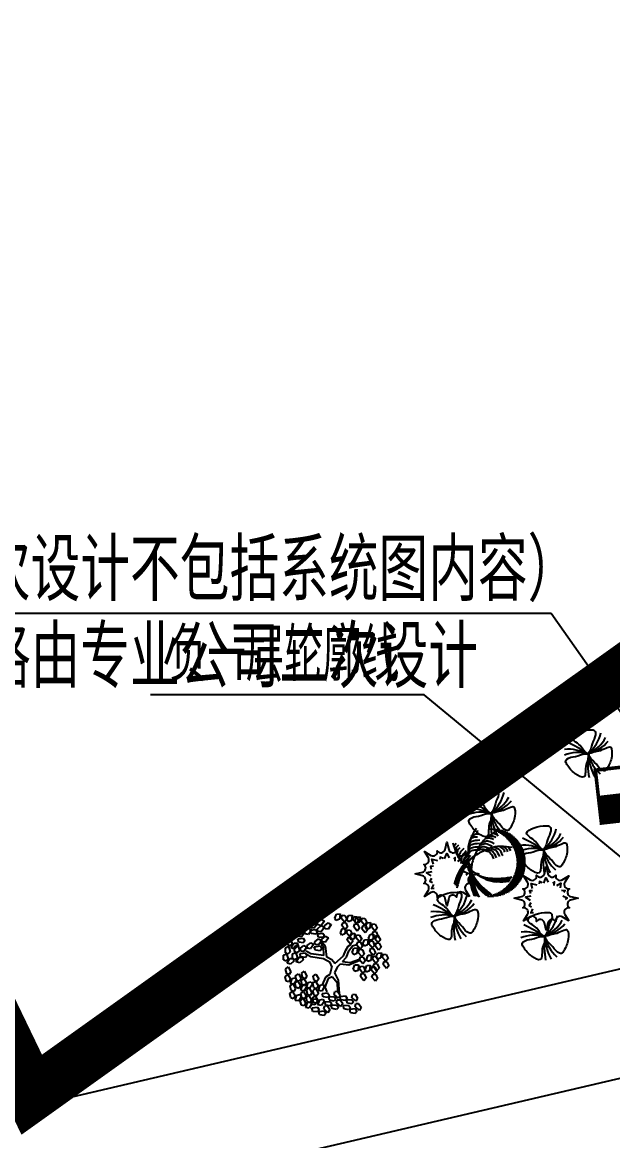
# Model space of a CAD drawing. Extents: x -809667 to 586099, y 3084146 to 3634412.
# Drawn here: x 381265.17 to 381281.8, y 3086108.01 to 3086139.51 of the extents above; entities that cross this region are included whole.
import ezdxf
from ezdxf.enums import TextEntityAlignment as Align

# ---------------------------------------------------------------- set-up
doc = ezdxf.new("R2010")
doc.units = 0
doc.header["$LTSCALE"] = 0.5
doc.header["$PDSIZE"] = 0.2
doc.layers.get('0').update_dxf_attribs({"linetype": 'CONTINUOUS'})
for name, color, linetype in [('DIM-箱柜', 3, 'CONTINUOUS'), ('EQUIP-箱柜', 3, 'CONTINUOUS'), ('乔木', 84, 'CONTINUOUS'), ('文字', 7, 'CONTINUOUS'), ('树木', 94, 'CONTINUOUS')]:
    doc.layers.add(name, color=color, linetype=linetype)
doc.styles.add('-宋体', font='', dxfattribs={"width": 0.6})
doc.styles.add('_TEL_DIM', font='SIMPLEX', dxfattribs={"width": 0.8, "height": 3.5, "bigfont": 'HZTXT'})
doc.styles.get('-宋体').set_extended_font_data('NSimSun')

# ---------------------------------------------------------------- blocks, each defined once
blk = doc.blocks.new('幌伞枫')
at = {"layer": '乔木', "color": 0}
for p, q in [((-677, 937), (-604, 995)), ((-604, 995), (-531, 966)), ((-531, 995), (-450, 1054)), ((-523, 937), (-531, 995)), ((-450, 1054), (-384, 1025)), ((-384, 1025), (-450, 929)), ((-9, 966), (27, 1054)), ((27, 1054), (101, 1061)), ((101, 1061), (86, 944)), ((123, 966), (145, 1032)), ((145, 1032), (203, 1025)), ((203, 1025), (247, 937)), ((247, 937), (284, 1025)), ((284, 1025), (365, 1032)), ((365, 1032), (350, 915)), ((380, 937), (409, 1003)), ((409, 1003), (468, 995)), ((424, 900), (460, 988)), ((460, 988), (534, 995)), ((468, 995), (504, 900)), ((534, 995), (519, 878)), ((-685, 826), (-567, 841)), ((-663, 753), (-685, 826)), ((-670, 878), (-677, 937)), ((-604, 870), (-670, 878)), ((-567, 738), (-663, 753)), ((-663, 687), (-582, 746)), ((-531, 966), (-604, 870)), ((-582, 746), (-516, 716)), ((-567, 841), (-531, 782)), ((-531, 782), (-567, 738)), ((-531, 819), (-457, 878)), ((-523, 760), (-531, 819)), ((-450, 929), (-523, 937)), ((-457, 746), (-523, 760)), ((-457, 878), (-391, 848)), ((-391, 848), (-457, 746)), ((-384, 870), (-303, 937)), ((-377, 819), (-384, 870)), ((-384, 738), (-310, 804)), ((-377, 680), (-384, 738)), ((-310, 804), (-377, 819)), ((-237, 900), (-310, 804)), ((-310, 804), (-237, 768)), ((-237, 768), (-310, 672)), ((-303, 937), (-237, 900)), ((-237, 797), (-156, 863)), ((-230, 738), (-237, 797)), ((-156, 731), (-230, 738)), ((-156, 863), (-90, 826)), ((-90, 826), (-156, 731)), ((20, 915), (-9, 966)), ((86, 944), (20, 915)), ((108, 650), (145, 738)), ((196, 878), (123, 966)), ((137, 804), (167, 870)), ((211, 716), (137, 804)), ((145, 738), (218, 746)), ((167, 870), (225, 863)), ((247, 937), (196, 878)), ((218, 746), (203, 628)), ((262, 775), (211, 716)), ((225, 863), (262, 775)), ((284, 885), (247, 937)), ((350, 915), (284, 885)), ((460, 848), (380, 937)), ((402, 775), (424, 841)), ((475, 687), (402, 775)), ((453, 848), (424, 900)), ((424, 841), (482, 834)), ((519, 878), (453, 848)), ((504, 900), (460, 848)), ((526, 746), (475, 687)), ((482, 834), (526, 746)), ((556, 900), (578, 966)), ((629, 812), (556, 900)), ((570, 738), (600, 804)), ((644, 650), (570, 738)), ((578, 966), (636, 959)), ((600, 804), (658, 797)), ((681, 870), (629, 812)), ((636, 959), (681, 870)), ((651, 775), (688, 863)), ((681, 724), (651, 775)), ((658, 797), (695, 709)), ((747, 753), (681, 724)), ((688, 863), (761, 870)), ((761, 870), (747, 753)), ((783, 775), (805, 841)), ((857, 687), (783, 775)), ((805, 841), (864, 834)), ((908, 746), (857, 687)), ((864, 834), (908, 746)), ((-1037, 489), (-971, 525)), ((-1037, 393), (-1037, 489)), ((-993, 643), (-927, 680)), ((-993, 548), (-993, 643)), ((-942, 518), (-993, 548)), ((-971, 525), (-934, 408)), ((-890, 570), (-942, 518)), ((-927, 680), (-890, 570)), ((-817, 518), (-699, 533)), ((-795, 445), (-817, 518)), ((-810, 628), (-736, 687)), ((-802, 570), (-810, 628)), ((-736, 562), (-802, 570)), ((-736, 687), (-663, 658)), ((-663, 658), (-736, 562)), ((-699, 533), (-663, 474)), ((-655, 628), (-663, 687)), ((-582, 614), (-655, 628)), ((-516, 716), (-582, 614)), ((-545, 709), (-428, 724)), ((-523, 636), (-545, 709)), ((-421, 621), (-523, 636)), ((-443, 452), (-369, 518)), ((-428, 724), (-384, 665)), ((-384, 665), (-421, 621)), ((-391, 628), (-274, 643)), ((-369, 555), (-391, 628)), ((-310, 672), (-377, 680)), ((-274, 548), (-369, 555)), ((-369, 518), (-296, 481)), ((-296, 511), (-215, 577)), ((-288, 452), (-296, 511)), ((-274, 643), (-237, 592)), ((-237, 592), (-274, 548)), ((-215, 577), (-149, 540)), ((-149, 540), (-215, 445)), ((137, 599), (108, 650)), ((203, 628), (137, 599)), ((240, 650), (262, 716)), ((313, 562), (240, 650)), ((255, 489), (284, 555)), ((328, 401), (255, 489)), ((262, 716), (321, 709)), ((284, 555), (336, 548)), ((306, 540), (350, 636)), ((343, 496), (306, 540)), ((365, 621), (313, 562)), ((321, 709), (365, 621)), ((336, 548), (380, 459)), ((409, 518), (343, 496)), ((350, 636), (424, 636)), ((424, 636), (409, 518)), ((446, 548), (468, 606)), ((519, 452), (446, 548)), ((468, 606), (526, 599)), ((570, 511), (519, 452)), ((526, 599), (570, 511)), ((592, 408), (629, 496)), ((629, 496), (710, 503)), ((695, 709), (644, 650)), ((710, 503), (695, 386)), ((717, 525), (754, 614)), ((747, 481), (717, 525)), ((813, 503), (747, 481)), ((754, 614), (827, 621)), ((798, 614), (827, 680)), ((871, 525), (798, 614)), ((827, 621), (813, 503)), ((827, 680), (886, 672)), ((849, 525), (871, 592)), ((923, 437), (849, 525)), ((871, 592), (930, 584)), ((923, 584), (871, 525)), ((886, 672), (923, 584)), ((974, 496), (923, 437)), ((930, 584), (974, 496)), ((-1081, 320), (-1015, 357)), ((-1081, 217), (-1081, 320)), ((-986, 364), (-1037, 393)), ((-1015, 357), (-978, 239)), ((-934, 408), (-986, 364)), ((-956, 320), (-898, 423)), ((-883, 291), (-956, 320)), ((-898, 423), (-824, 423)), ((-883, 349), (-817, 386)), ((-810, 364), (-883, 291)), ((-883, 247), (-883, 349)), ((-832, 217), (-883, 247)), ((-780, 269), (-832, 217)), ((-824, 423), (-810, 364)), ((-817, 386), (-780, 269)), ((-699, 430), (-795, 445)), ((-758, 313), (-685, 371)), ((-751, 254), (-758, 313)), ((-685, 247), (-751, 254)), ((-663, 474), (-699, 430)), ((-685, 371), (-619, 342)), ((-619, 342), (-685, 247)), ((-531, 195), (-633, 254)), ((-611, 371), (-531, 430)), ((-604, 313), (-611, 371)), ((-538, 305), (-604, 313)), ((-465, 401), (-538, 305)), ((-531, 430), (-465, 401)), ((-457, 342), (-332, 364)), ((-428, 276), (-457, 342)), ((-435, 393), (-443, 452)), ((-369, 386), (-435, 393)), ((-332, 261), (-428, 276)), ((-296, 481), (-369, 386)), ((-332, 364), (-296, 305)), ((-296, 305), (-332, 261)), ((-257, 346), (-327, 441)), ((-222, 377), (-311, 462)), ((-215, 445), (-288, 452)), ((-252, 158), (-257, 346)), ((-206, 307), (-222, 377)), ((-188, 124), (-206, 307)), ((174, 151), (225, 276)), ((225, 276), (277, 357)), ((240, 122), (291, 261)), ((277, 357), (336, 393)), ((291, 261), (372, 364)), ((380, 459), (328, 401)), ((336, 393), (344, 419)), ((365, 225), (402, 313)), ((372, 364), (468, 393)), ((402, 313), (482, 320)), ((460, 386), (490, 452)), ((534, 291), (460, 386)), ((482, 320), (468, 203)), ((490, 452), (541, 445)), ((497, 225), (526, 291)), ((526, 291), (585, 283)), ((585, 349), (534, 291)), ((541, 445), (585, 349)), ((585, 283), (622, 188)), ((629, 357), (592, 408)), ((695, 386), (629, 357)), ((725, 408), (754, 474)), ((798, 320), (725, 408)), ((747, 247), (769, 313)), ((820, 158), (747, 247)), ((754, 474), (813, 467)), ((769, 313), (827, 305)), ((849, 371), (798, 320)), ((813, 467), (849, 371)), ((827, 305), (871, 217)), ((864, 364), (893, 430)), ((937, 276), (864, 364)), ((893, 430), (952, 423)), ((989, 335), (937, 276)), ((952, 423), (989, 335)), ((-1125, 166), (-1059, 195)), ((-1125, 63), (-1125, 166)), ((-1074, 34), (-1125, 63)), ((-1030, 188), (-1081, 217)), ((-1022, 85), (-1074, 34)), ((-1059, 195), (-1022, 85)), ((-1044, -10), (-986, 92)), ((-978, 239), (-1030, 188)), ((-986, 92), (-912, 92)), ((-898, 34), (-971, -32)), ((-927, 195), (-861, 225)), ((-927, 92), (-927, 195)), ((-876, 63), (-927, 92)), ((-912, 92), (-898, 34)), ((-824, 114), (-876, 63)), ((-861, 225), (-824, 114)), ((-846, 19), (-788, 122)), ((-773, -3), (-846, 19)), ((-788, 122), (-714, 122)), ((-773, 203), (-655, 217)), ((-751, 129), (-773, 203)), ((-699, 63), (-773, -3)), ((-648, 114), (-751, 129)), ((-714, 122), (-699, 63)), ((-655, 217), (-611, 158)), ((-611, 158), (-648, 114)), ((-531, 129), (-641, 203)), ((-252, 158), (-531, 195)), ((-259, 85), (-531, 129)), ((-112, 4), (-259, 85)), ((-76, 63), (-188, 124)), ((-76, -84), (-112, 4)), ((-9, -18), (-76, 63)), ((-9, -18), (174, 151)), ((152, 26), (240, 122)), ((152, 26), (318, 4)), ((295, -42), (527, 53)), ((318, 4), (524, 78)), ((402, 173), (365, 225)), ((468, 203), (402, 173)), ((570, 136), (497, 225)), ((519, 63), (541, 129)), ((592, -25), (519, 63)), ((541, 129), (600, 122)), ((622, 188), (570, 136)), ((644, 34), (592, -25)), ((600, 122), (644, 34)), ((673, 70), (710, 166)), ((703, 26), (673, 70)), ((769, 48), (703, 26)), ((710, 166), (783, 166)), ((783, 166), (769, 48)), ((805, 78), (827, 144)), ((879, -18), (805, 78)), ((871, 217), (820, 158)), ((827, 144), (886, 136)), ((879, 122), (923, 210)), ((915, 78), (879, 122)), ((930, 41), (879, -18)), ((886, 136), (930, 41)), ((981, 100), (915, 78)), ((923, 210), (996, 217)), ((996, 217), (981, 100)), ((1011, 122), (1040, 188)), ((1092, 34), (1011, 122)), ((1033, -40), (1055, 26)), ((1040, 188), (1099, 180)), ((1055, 26), (1114, 19)), ((1143, 92), (1092, 34)), ((1099, 180), (1143, 92)), ((1114, 19), (1158, -69)), ((-1081, -142), (-1022, -91)), ((-1052, -238), (-1081, -142)), ((-1000, -253), (-1052, -238)), ((-971, -32), (-1044, -10)), ((-1022, -91), (-964, -194)), ((-964, -194), (-1000, -253)), ((-861, -282), (-802, -238)), ((-802, -238), (-744, -341)), ((-736, -231), (-677, -179)), ((-707, -326), (-736, -231)), ((-677, -179), (-619, -289)), ((-76, -84), (-120, -253)), ((42, -98), (-20, -221)), ((-20, -221), (62, -380)), ((-9, -18), (-9, -18)), ((-9, -18), (-9, -18)), ((-9, -18), (-9, -18)), ((-9, -18), (-9, -18)), ((-9, -18), (-9, -18)), ((-9, -18), (-9, -18)), ((-9, -18), (-9, -18)), ((-9, -18), (-9, -18)), ((-9, -18), (-9, -18)), ((-9, -18), (-9, -18)), ((-9, -18), (-9, -18)), ((-9, -18), (-9, -18)), ((-9, -18), (-9, -18)), ((-9, -18), (-9, -18)), ((-9, -18), (-9, -18)), ((-9, -18), (-9, -18)), ((-9, -18), (-9, -18)), ((-9, -18), (-9, -18)), ((-9, -18), (-9, -18)), ((-9, -18), (-9, -18)), ((-9, -18), (-9, -18)), ((-9, -18), (-9, -18)), ((-9, -18), (-9, -18)), ((-9, -18), (-9, -18)), ((-9, -18), (-9, -18)), ((-9, -18), (-9, -18)), ((-9, -18), (-9, -18)), ((-9, -18), (-9, -18)), ((-9, -18), (-9, -18)), ((-9, -18), (-9, -18)), ((-9, -18), (-9, -18)), ((-9, -18), (-9, -18)), ((-9, -18), (-9, -18)), ((-9, -18), (-9, -18)), ((-9, -18), (-9, -18)), ((-9, -18), (-9, -18)), ((-9, -18), (-9, -18)), ((-9, -18), (-9, -18)), ((-9, -18), (-9, -18)), ((-9, -18), (-9, -18)), ((42, -98), (109, -22)), ((109, -22), (295, -42)), ((387, -142), (424, -47)), ((424, -187), (387, -142)), ((424, -47), (504, -47)), ((490, -165), (424, -187)), ((504, -47), (490, -165)), ((519, -135), (548, -76)), ((592, -231), (519, -135)), ((541, -297), (563, -231)), ((548, -76), (607, -84)), ((563, -231), (622, -238)), ((644, -172), (592, -231)), ((607, -84), (644, -172)), ((622, -238), (666, -333)), ((644, -150), (681, -62)), ((673, -201), (644, -150)), ((739, -172), (673, -201)), ((681, -62), (754, -54)), ((754, -54), (739, -172)), ((776, -150), (805, -84)), ((849, -238), (776, -150)), ((805, -84), (857, -91)), ((820, -84), (849, -18)), ((893, -172), (820, -84)), ((849, -18), (908, -25)), ((901, -187), (849, -238)), ((857, -91), (901, -187)), ((945, -120), (893, -172)), ((908, -25), (945, -120)), ((1106, -128), (1033, -40)), ((1158, -69), (1106, -128)), ((-1089, -304), (-1030, -253)), ((-1067, -399), (-1089, -304)), ((-1008, -414), (-1067, -399)), ((-1030, -253), (-971, -355)), ((-971, -355), (-1008, -414)), ((-978, -502), (-920, -458)), ((-971, -451), (-934, -341)), ((-898, -465), (-971, -451)), ((-934, -341), (-868, -326)), ((-920, -458), (-861, -561)), ((-839, -377), (-898, -465)), ((-876, -443), (-817, -399)), ((-846, -539), (-876, -443)), ((-868, -326), (-839, -377)), ((-839, -385), (-861, -282)), ((-780, -399), (-839, -385)), ((-817, -399), (-758, -502)), ((-744, -341), (-780, -399)), ((-751, -598), (-714, -480)), ((-744, -392), (-685, -341)), ((-722, -487), (-744, -392)), ((-714, -480), (-648, -465)), ((-655, -348), (-707, -326)), ((-685, -341), (-626, -443)), ((-626, -443), (-663, -502)), ((-619, -289), (-655, -348)), ((-648, -465), (-626, -524)), ((-626, -539), (-589, -429)), ((-589, -429), (-523, -414)), ((-494, -465), (-553, -554)), ((-523, -414), (-494, -465)), ((-487, -451), (-428, -399)), ((-465, -546), (-487, -451)), ((-479, -289), (-421, -245)), ((-457, -385), (-479, -289)), ((-399, -407), (-457, -385)), ((-428, -399), (-369, -510)), ((-421, -245), (-362, -348)), ((-362, -348), (-399, -407)), ((-332, -487), (-266, -473)), ((-215, -311), (-285, -477)), ((-266, -473), (-244, -524)), ((-156, -341), (-230, -532)), ((-120, -253), (-215, -311)), ((-61, -304), (-156, -341)), ((-61, -304), (38, -431)), ((38, -431), (49, -612)), ((62, -380), (79, -664)), ((614, -392), (541, -297)), ((666, -333), (614, -392)), ((791, -311), (820, -245)), ((871, -399), (791, -311)), ((820, -245), (879, -253)), ((915, -341), (871, -399)), ((879, -253), (915, -341)), ((-986, -664), (-927, -620)), ((-964, -759), (-986, -664)), ((-956, -598), (-978, -502)), ((-898, -620), (-956, -598)), ((-927, -620), (-868, -722)), ((-868, -722), (-912, -781)), ((-861, -561), (-898, -620)), ((-868, -818), (-832, -700)), ((-795, -561), (-846, -539)), ((-832, -700), (-766, -686)), ((-758, -502), (-795, -561)), ((-766, -686), (-744, -744)), ((-677, -605), (-751, -598)), ((-751, -664), (-692, -620)), ((-729, -759), (-751, -664)), ((-663, -502), (-722, -487)), ((-692, -620), (-633, -722)), ((-626, -524), (-677, -605)), ((-633, -722), (-670, -781)), ((-633, -752), (-575, -708)), ((-553, -554), (-626, -539)), ((-626, -590), (-567, -546)), ((-597, -693), (-626, -590)), ((-545, -708), (-597, -693)), ((-575, -708), (-516, -810)), ((-567, -546), (-509, -649)), ((-509, -649), (-545, -708)), ((-494, -766), (-435, -715)), ((-487, -605), (-428, -554)), ((-457, -700), (-487, -605)), ((-413, -568), (-465, -546)), ((-406, -722), (-457, -700)), ((-435, -715), (-377, -818)), ((-428, -554), (-369, -664)), ((-369, -510), (-413, -568)), ((-369, -664), (-406, -722)), ((-369, -598), (-332, -487)), ((-296, -612), (-369, -598)), ((-244, -524), (-296, -612)), ((-288, -664), (-171, -649)), ((-266, -737), (-288, -664)), ((-230, -532), (-186, -627)), ((-171, -649), (-127, -708)), ((-127, -708), (-171, -752)), ((-24, -686), (-9, -620)), ((64, -766), (-24, -686)), ((-9, -620), (49, -612)), ((49, -612), (101, -700)), ((101, -700), (64, -766)), ((93, -730), (218, -715)), ((218, -715), (255, -774)), ((358, -752), (372, -686)), ((372, -686), (431, -678)), ((431, -678), (482, -766)), ((-912, -781), (-964, -759)), ((-795, -825), (-868, -818)), ((-744, -744), (-795, -825)), ((-766, -825), (-699, -774)), ((-736, -921), (-766, -825)), ((-685, -935), (-736, -921)), ((-670, -781), (-729, -759)), ((-699, -774), (-641, -884)), ((-641, -884), (-685, -935)), ((-641, -972), (-604, -862)), ((-611, -847), (-633, -752)), ((-553, -869), (-611, -847)), ((-604, -862), (-538, -847)), ((-516, -899), (-567, -987)), ((-516, -810), (-553, -869)), ((-538, -847), (-516, -899)), ((-516, -906), (-479, -788)), ((-443, -913), (-516, -906)), ((-509, -979), (-391, -965)), ((-472, -862), (-494, -766)), ((-479, -788), (-413, -781)), ((-413, -877), (-472, -862)), ((-384, -832), (-443, -913)), ((-413, -781), (-384, -832)), ((-377, -818), (-413, -877)), ((-391, -965), (-354, -1023)), ((-377, -913), (-340, -803)), ((-303, -928), (-377, -913)), ((-340, -803), (-274, -788)), ((-244, -840), (-303, -928)), ((-274, -788), (-244, -840)), ((-171, -752), (-266, -737)), ((-252, -1001), (-230, -935)), ((-230, -847), (-112, -840)), ((-208, -921), (-230, -847)), ((-230, -935), (-178, -928)), ((-112, -935), (-208, -921)), ((-178, -928), (-120, -1016)), ((-142, -737), (-24, -730)), ((-127, -810), (-142, -737)), ((-24, -832), (-127, -810)), ((-112, -840), (-76, -891)), ((-76, -891), (-112, -935)), ((-90, -921), (27, -913)), ((-68, -994), (-90, -921)), ((-24, -730), (13, -788)), ((13, -788), (-24, -832)), ((27, -869), (42, -803)), ((115, -950), (27, -869)), ((27, -913), (71, -972)), ((42, -803), (101, -803)), ((115, -803), (93, -730)), ((101, -803), (159, -884)), ((218, -818), (115, -803)), ((159, -884), (115, -950)), ((167, -928), (284, -921)), ((189, -1001), (167, -928)), ((255, -774), (218, -818)), ((240, -803), (358, -796)), ((262, -877), (240, -803)), ((358, -891), (262, -877)), ((284, -921), (328, -979)), ((446, -832), (358, -752)), ((358, -796), (394, -847)), ((394, -847), (358, -891)), ((431, -950), (446, -884)), ((519, -1031), (431, -950)), ((482, -766), (446, -832)), ((446, -884), (504, -884)), ((504, -884), (556, -965)), ((556, -965), (519, -1031)), ((-567, -987), (-641, -972)), ((-487, -1053), (-509, -979)), ((-391, -1067), (-487, -1053)), ((-354, -1023), (-391, -1067)), ((-362, -1053), (-244, -1045)), ((-347, -1126), (-362, -1053)), ((-244, -1141), (-347, -1126)), ((-164, -1082), (-252, -1001)), ((-244, -1045), (-208, -1097)), ((-208, -1097), (-244, -1141)), ((-120, -1016), (-164, -1082)), ((27, -1016), (-68, -994)), ((71, -972), (27, -1016)), ((284, -1023), (189, -1001)), ((328, -979), (284, -1023)), ((313, -1009), (431, -994)), ((328, -1082), (313, -1009)), ((431, -1097), (328, -1082)), ((431, -994), (468, -1053)), ((468, -1053), (431, -1097))]:
    blk.add_line(p, q, dxfattribs=at)
blk = doc.blocks.new('白玉兰')
at = {"color": 0}
for centre, radius, start, end in [((-4729, -6984), 8429, 56.1879, 65.279), ((-713, 1844), 1941, 291.82137, 332.63459), ((-478, 2077), 2115, 283.29933, 320.85284), ((-1261, 1665), 2054, 309.39345, 347.16547), ((-559, -2135), 2214, 76.70325, 111.40179), ((-1148, -2037), 2310, 61.625, 95.14911), ((4371, -556), 4392, 172.1708, 190.66767), ((2827, 107), 2821, 182.25436, 209.88683), ((2146, 475), 2185, 193.30629, 228.41072)]:
    blk.add_arc(centre, radius, start, end, dxfattribs=at)
for points in [[(-33, 16), (-233, 73), (-342, 562), (-1254, 922), (-425, 1375), (-33, 1392), (376, 1386), (477, 1091), (236, 716), (185, 277), (29, 67), (-7, 18)], [(36, -22), (99, -220), (-250, -580), (-51, -1540), (-885, -1095), (-1114, -777), (-1334, -432), (-1142, -186), (-697, -181), (-301, 17), (-41, 2), (21, -1)], [(8, 31), (155, 177), (635, 34), (1395, 653), (1385, -291), (1209, -641), (1004, -995), (697, -939), (487, -546), (129, -287), (22, -49), (-3, 7)]]:
    blk.add_open_spline(points, degree=3, knots=[0, 0, 0, 0, 621.989778, 1340.944545, 1869.007736, 2592.427455, 2798.699245, 2915.827596, 3435.261502, 4029.77129, 4212.300518, 4212.300518, 4212.300518, 4212.300518], dxfattribs=at)
blk = doc.blocks.new('红枫')
at = {"color": 0}
blk.add_lwpolyline([(1297, -1371), (924, -1143, 0.665495), (552, -1412, 0.665495), (98, -1485), (-4, -1910), (-107, -1485, 0.665495), (-561, -1412, 0.665495), (-933, -1143), (-1306, -1371), (-1078, -998, 0.665495), (-1348, -625, 0.665495), (-1420, -172), (-1845, -69), (-1420, 34, 0.665495), (-1348, 487, 0.665495), (-1078, 859), (-1306, 1233), (-933, 1005, 0.665495), (-561, 1274, 0.665495), (-107, 1347), (-4, 1772), (98, 1347, 0.665495), (552, 1274, 0.665495), (924, 1005), (1297, 1233), (1069, 859, 0.665495), (1339, 487, 0.665495), (1411, 34), (1836, -69), (1411, -172, 0.665495), (1339, -625, 0.665495), (1069, -998)], format="xyb", close=True, dxfattribs=at)
blk.add_lwpolyline([(1297, -1371), (924, -1143, 0.665495), (552, -1412, 0.665495), (98, -1485), (-4, -1910), (-107, -1485, 0.665495), (-561, -1412, 0.665495), (-933, -1143), (-1306, -1371), (-1078, -998, 0.665495), (-1348, -625, 0.665495), (-1420, -172), (-1845, -69), (-1420, 34, 0.665495), (-1348, 487, 0.665495), (-1078, 859), (-1306, 1233), (-933, 1005, 0.665495), (-561, 1274, 0.665495), (-107, 1347), (-4, 1772), (98, 1347, 0.665495), (552, 1274, 0.665495), (924, 1005), (1297, 1233), (1069, 859, 0.665495), (1339, 487, 0.665495), (1411, 34), (1836, -69), (1411, -172, 0.665495), (1339, -625, 0.665495), (1069, -998)], format="xyb", close=True, dxfattribs=at)
for points in [[(-783, 497), (-869, 784), (-550, 714)], [(-231, 823), (-394, 901), (-417, 777)], [(-137, 808), (-20, 1111), (120, 855)], [(462, 676), (478, 886), (369, 808)], [(618, 676), (836, 808), (797, 528)], [(-885, 61), (-1188, -9), (-931, -172)], [(-783, 372), (-962, 364), (-908, 217)], [(891, 411), (1085, 388), (1023, 271)], [(968, 69), (1218, -32), (1085, -141)], [(-892, -336), (-994, -484), (-846, -561)], [(-783, -678), (-892, -911), (-737, -896)]]:
    blk.add_lwpolyline(points, dxfattribs=at)
blk = doc.blocks.new('03')
at = {"layer": '树木', "color": 0}
for p, q in [((-0.728, 1.204), (-0.881, 0.896)), ((-0.67, 1.254), (-0.82, 0.951)), ((-0.616, 1.295), (-0.765, 0.994)), ((-0.566, 1.329), (-0.714, 1.031)), ((-0.518, 1.358), (-0.665, 1.062)), ((-0.472, 1.383), (-0.618, 1.088)), ((-0.428, 1.405), (-0.573, 1.111)), ((-0.385, 1.424), (-0.53, 1.131)), ((-0.343, 1.441), (-0.488, 1.149)), ((-0.303, 1.456), (-0.447, 1.164)), ((-0.263, 1.468), (-0.407, 1.178)), ((-0.224, 1.479), (-0.367, 1.189)), ((-0.186, 1.489), (-0.329, 1.199)), ((-0.148, 1.496), (-0.291, 1.208)), ((-0.112, 1.503), (-0.254, 1.215)), ((-0.076, 1.508), (-0.218, 1.221)), ((-0.04, 1.512), (-0.182, 1.225)), ((-0.005, 1.516), (-0.147, 1.229)), ((0.029, 1.518), (-0.112, 1.231)), ((0.063, 1.519), (-0.078, 1.232)), ((0.097, 1.519), (-0.045, 1.233)), ((0.13, 1.518), (-0.011, 1.232)), ((0.163, 1.516), (0.021, 1.231)), ((0.195, 1.513), (0.054, 1.229)), ((0.227, 1.51), (0.086, 1.225)), ((0.258, 1.506), (0.117, 1.221)), ((0.289, 1.501), (0.148, 1.217)), ((0.32, 1.495), (0.179, 1.211)), ((0.35, 1.488), (0.209, 1.205)), ((0.38, 1.481), (0.239, 1.198)), ((0.409, 1.473), (0.269, 1.19)), ((0.438, 1.464), (0.298, 1.182)), ((0.467, 1.455), (0.327, 1.173)), ((0.496, 1.445), (0.356, 1.163)), ((0.524, 1.434), (0.384, 1.152)), ((0.552, 1.423), (0.412, 1.141)), ((0.579, 1.411), (0.44, 1.129)), ((0.606, 1.398), (0.467, 1.117)), ((0.633, 1.384), (0.494, 1.104)), ((0.66, 1.37), (0.521, 1.09)), ((0.686, 1.355), (0.547, 1.075)), ((0.712, 1.34), (0.573, 1.06)), ((0.737, 1.324), (0.598, 1.044)), ((0.762, 1.307), (0.624, 1.028)), ((0.787, 1.289), (0.649, 1.01)), ((0.811, 1.271), (0.673, 0.992)), ((0.835, 1.252), (0.697, 0.974)), ((0.859, 1.233), (0.721, 0.954)), ((0.883, 1.212), (0.745, 0.934)), ((0.906, 1.191), (0.768, 0.913)), ((-0.875, 1.043), (-1.045, 0.699)), ((-0.794, 1.14), (-0.951, 0.823)), ((-0.86, 0.779), (-0.766, 0.877)), ((-0.713, 0.779), (-0.683, 0.8)), ((-0.337, 0.801), (-0.289, 0.833)), ((-0.302, 0.9), (-0.254, 0.932)), ((-0.289, 0.833), (-0.251, 0.857)), ((-0.254, 0.932), (-0.216, 0.957)), ((-0.251, 0.857), (-0.221, 0.874)), ((-0.221, 0.874), (-0.196, 0.885)), ((-0.216, 0.957), (-0.187, 0.974)), ((-0.197, 1.084), (-0.062, 1.101)), ((-0.196, 0.885), (-0.172, 0.891)), ((-0.187, 0.974), (-0.161, 0.985)), ((-0.172, 0.891), (-0.147, 0.893)), ((-0.161, 0.985), (-0.138, 0.991)), ((-0.147, 0.893), (-0.118, 0.892)), ((-0.138, 0.991), (-0.113, 0.992)), ((-0.118, 0.892), (-0.081, 0.889)), ((-0.113, 0.992), (-0.083, 0.991)), ((-0.083, 0.991), (-0.047, 0.988)), ((0.928, 1.169), (0.791, 0.892)), ((0.95, 1.146), (0.813, 0.869)), ((0.972, 1.123), (0.835, 0.846)), ((0.994, 1.098), (0.857, 0.822)), ((1.015, 1.073), (0.878, 0.797)), ((1.035, 1.047), (0.899, 0.771)), ((1.055, 1.02), (0.919, 0.744)), ((1.075, 0.992), (0.939, 0.717)), ((1.094, 0.963), (0.958, 0.688)), ((1.112, 0.933), (0.977, 0.658)), ((1.13, 0.902), (0.995, 0.628)), ((1.148, 0.869), (1.012, 0.596)), ((1.165, 0.835), (1.029, 0.562)), ((1.181, 0.8), (1.046, 0.528)), ((-0.825, 0.57), (-0.808, 0.625)), ((-0.808, 0.625), (-0.795, 0.668)), ((-0.795, 0.668), (-0.782, 0.7)), ((-0.789, 0.471), (-0.772, 0.526)), ((-0.782, 0.7), (-0.769, 0.724)), ((-0.772, 0.526), (-0.759, 0.569)), ((-0.769, 0.724), (-0.755, 0.744)), ((-0.759, 0.569), (-0.746, 0.601)), ((-0.755, 0.744), (-0.737, 0.761)), ((-0.746, 0.601), (-0.733, 0.625)), ((-0.737, 0.761), (-0.713, 0.779)), ((-0.733, 0.625), (-0.719, 0.645)), ((-0.719, 0.645), (-0.701, 0.662)), ((-0.708, 0.371), (-0.704, 0.42)), ((-0.704, 0.42), (-0.696, 0.46)), ((-0.701, 0.662), (-0.677, 0.68)), ((-0.696, 0.46), (-0.681, 0.495)), ((-0.681, 0.495), (-0.658, 0.529)), ((-0.677, 0.68), (-0.647, 0.701)), ((-0.658, 0.529), (-0.623, 0.567)), ((-0.629, 0.362), (-0.615, 0.396)), ((-0.623, 0.567), (-0.576, 0.612)), ((-0.615, 0.396), (-0.591, 0.43)), ((-0.591, 0.43), (-0.557, 0.468)), ((-0.576, 0.612), (-0.512, 0.669)), ((-0.557, 0.468), (-0.509, 0.513)), ((-0.509, 0.513), (-0.445, 0.57)), ((-0.49, 0.369), (-0.442, 0.414)), ((-0.442, 0.414), (-0.379, 0.471)), ((-0.399, 0.387), (-0.358, 0.435)), ((-0.388, 0.506), (-0.347, 0.553)), ((-0.378, 0.625), (-0.337, 0.672)), ((-0.358, 0.435), (-0.323, 0.47)), ((-0.347, 0.553), (-0.313, 0.589)), ((-0.337, 0.672), (-0.302, 0.707)), ((-0.323, 0.47), (-0.292, 0.496)), ((-0.313, 0.589), (-0.281, 0.615)), ((-0.302, 0.707), (-0.271, 0.733)), ((-0.292, 0.496), (-0.259, 0.514)), ((-0.292, 0.394), (-0.259, 0.411)), ((-0.281, 0.615), (-0.248, 0.632)), ((-0.271, 0.733), (-0.237, 0.751)), ((-0.259, 0.514), (-0.219, 0.525)), ((-0.259, 0.411), (-0.219, 0.423)), ((-0.248, 0.632), (-0.208, 0.644)), ((-0.237, 0.751), (-0.198, 0.763)), ((-0.219, 0.525), (-0.169, 0.533)), ((-0.219, 0.423), (-0.169, 0.43)), ((-0.208, 0.644), (-0.158, 0.651)), ((-0.198, 0.763), (-0.148, 0.77)), ((-0.169, 0.533), (-0.103, 0.538)), ((-0.169, 0.43), (-0.104, 0.435)), ((-0.158, 0.651), (-0.092, 0.656)), ((-0.148, 0.77), (-0.082, 0.775)), ((-0.104, 0.435), (-0.018, 0.439)), ((-0.103, 0.538), (-0.018, 0.542)), ((-0.092, 0.656), (-0.007, 0.66)), ((-0.082, 0.775), (0.003, 0.779)), ((1.196, 0.764), (1.061, 0.492)), ((1.211, 0.725), (1.076, 0.454)), ((1.224, 0.685), (1.09, 0.415)), ((1.237, 0.643), (1.103, 0.373)), ((1.248, 0.599), (1.115, 0.33)), ((1.259, 0.552), (1.126, 0.284)), ((1.267, 0.502), (1.135, 0.235)), ((1.274, 0.449), (1.143, 0.183)), ((-1.175, 0.191), (-1.137, 0.321)), ((-1.07, 0.184), (-1.066, 0.208)), ((-1.07, 0.157), (-1.07, 0.184)), ((-1.066, 0.123), (-1.07, 0.157)), ((-1.066, 0.208), (-1.058, 0.232)), ((-1.059, 0.078), (-1.066, 0.123)), ((-1.048, 0.021), (-1.059, 0.078)), ((-1.058, 0.232), (-1.045, 0.259)), ((-1.045, 0.259), (-1.028, 0.291)), ((-0.992, 0.113), (-0.988, 0.137)), ((-0.992, 0.086), (-0.992, 0.113)), ((-0.988, 0.052), (-0.992, 0.086)), ((-0.988, 0.137), (-0.98, 0.161)), ((-0.981, 0.007), (-0.988, 0.052)), ((-0.97, -0.05), (-0.981, 0.007)), ((-0.98, 0.161), (-0.967, 0.188)), ((-0.967, 0.188), (-0.95, 0.22)), ((-0.886, 0.022), (-0.881, 0.063)), ((-0.882, -0.016), (-0.886, 0.022)), ((-0.881, 0.063), (-0.867, 0.112)), ((-0.867, 0.112), (-0.846, 0.174)), ((-0.846, 0.174), (-0.816, 0.254)), ((-0.781, -0.035), (-0.776, 0.006)), ((-0.776, 0.006), (-0.763, 0.055)), ((-0.763, 0.055), (-0.741, 0.118)), ((-0.741, 0.118), (-0.711, 0.197)), ((-0.711, 0.308), (-0.708, 0.371)), ((-0.658, -0.001), (-0.636, 0.061)), ((-0.644, 0.21), (-0.642, 0.272)), ((-0.642, 0.272), (-0.637, 0.322)), ((-0.637, 0.322), (-0.629, 0.362)), ((-0.636, 0.061), (-0.606, 0.141)), ((-0.577, 0.111), (-0.575, 0.174)), ((-0.575, 0.174), (-0.571, 0.223)), ((-0.571, 0.223), (-0.563, 0.263)), ((-0.564, -0.042), (-0.542, 0.02)), ((-0.563, 0.263), (-0.548, 0.298)), ((-0.548, 0.298), (-0.525, 0.332)), ((-0.542, 0.02), (-0.512, 0.1)), ((-0.525, 0.332), (-0.49, 0.369)), ((-0.513, 0.031), (-0.511, 0.094)), ((-0.511, 0.094), (-0.507, 0.143)), ((-0.507, 0.143), (-0.498, 0.183)), ((-0.498, 0.183), (-0.484, 0.218)), ((-0.484, 0.218), (-0.46, 0.252)), ((-0.46, 0.252), (-0.426, 0.289)), ((-0.426, 0.289), (-0.378, 0.334)), ((-0.4, 0.285), (-0.358, 0.332)), ((-0.378, 0.334), (-0.314, 0.391)), ((-0.358, 0.332), (-0.324, 0.368)), ((-0.324, 0.368), (-0.292, 0.394)), ((1.256, 0.074), (1.135, -0.17)), ((1.273, 0.175), (1.147, -0.078)), ((1.279, 0.391), (1.149, 0.127)), ((1.282, 0.328), (1.152, 0.066)), ((1.28, 0.257), (1.152, -0.001)), ((-0.871, -0.055), (-0.882, -0.016)), ((-0.852, -0.1), (-0.871, -0.055)), ((-0.825, -0.157), (-0.852, -0.1)), ((-0.778, -0.072), (-0.781, -0.035)), ((-0.766, -0.112), (-0.778, -0.072)), ((-0.733, -0.449), (-0.77, -0.372)), ((-0.747, -0.157), (-0.766, -0.112)), ((-0.72, -0.214), (-0.747, -0.157)), ((-0.676, -0.091), (-0.671, -0.05)), ((-0.673, -0.129), (-0.676, -0.091)), ((-0.662, -0.168), (-0.673, -0.129)), ((-0.671, -0.05), (-0.658, -0.001)), ((-0.642, -0.214), (-0.662, -0.168)), ((-0.62, -0.411), (-0.658, -0.334)), ((-0.615, -0.27), (-0.642, -0.214)), ((-0.582, -0.132), (-0.577, -0.091)), ((-0.579, -0.17), (-0.582, -0.132)), ((-0.568, -0.209), (-0.579, -0.17)), ((-0.577, -0.091), (-0.564, -0.042)), ((-0.549, -0.255), (-0.568, -0.209)), ((-0.522, -0.311), (-0.549, -0.255)), ((-0.507, -0.373), (-0.545, -0.296)), ((-0.476, -0.431), (-0.507, -0.373)), ((-0.413, -0.332), (-0.451, -0.255)), ((-0.382, -0.39), (-0.413, -0.332)), ((-0.355, -0.433), (-0.382, -0.39)), ((1.213, -0.081), (1.117, -0.275)), ((-0.969, -0.678), (-1.039, -0.562)), ((-0.93, -0.537), (-0.942, -0.502)), ((-0.919, -0.564), (-0.93, -0.537)), ((-0.908, -0.586), (-0.919, -0.564)), ((-0.893, -0.606), (-0.908, -0.586)), ((-0.872, -0.624), (-0.893, -0.606)), ((-0.845, -0.645), (-0.872, -0.624)), ((-0.807, -0.67), (-0.845, -0.645)), ((-0.825, -0.529), (-0.837, -0.494)), ((-0.814, -0.556), (-0.825, -0.529)), ((-0.803, -0.578), (-0.814, -0.556)), ((-0.758, -0.701), (-0.807, -0.67)), ((-0.788, -0.597), (-0.803, -0.578)), ((-0.767, -0.616), (-0.788, -0.597)), ((-0.74, -0.637), (-0.767, -0.616)), ((-0.703, -0.661), (-0.74, -0.637)), ((-0.702, -0.507), (-0.733, -0.449)), ((-0.653, -0.692), (-0.703, -0.661)), ((-0.675, -0.55), (-0.702, -0.507)), ((-0.648, -0.582), (-0.675, -0.55)), ((-0.618, -0.605), (-0.648, -0.582)), ((-0.589, -0.469), (-0.62, -0.411)), ((-0.582, -0.623), (-0.618, -0.605)), ((-0.562, -0.512), (-0.589, -0.469)), ((-0.536, -0.64), (-0.582, -0.623)), ((-0.535, -0.543), (-0.562, -0.512)), ((-0.476, -0.659), (-0.536, -0.64)), ((-0.506, -0.567), (-0.535, -0.543)), ((-0.469, -0.585), (-0.506, -0.567)), ((-0.449, -0.474), (-0.476, -0.431)), ((-0.423, -0.602), (-0.469, -0.585)), ((-0.422, -0.505), (-0.449, -0.474)), ((-0.363, -0.621), (-0.423, -0.602)), ((-0.393, -0.529), (-0.422, -0.505)), ((-0.356, -0.547), (-0.393, -0.529)), ((-0.31, -0.564), (-0.356, -0.547)), ((-0.328, -0.465), (-0.355, -0.433)), ((-0.299, -0.488), (-0.328, -0.465)), ((-0.25, -0.583), (-0.31, -0.564)), ((-0.262, -0.506), (-0.299, -0.488)), ((-0.216, -0.524), (-0.262, -0.506)), ((-0.156, -0.542), (-0.216, -0.524))]:
    blk.add_line(p, q, dxfattribs=at)
for centre, radius, start, end in [((1.529, 0.053), 2.01, 145.484, 157.144), ((1.13, 1.067), 2.01, 184.5918, 196.2518), ((0.723, 0.392), 1.136, 157.144, 178.0247), ((-1.695, 1.287), 2.564, 344.0494, 348.9103), ((0.29, 0.822), 1.136, 196.2518, 217.1325), ((2.203, 0.341), 2.616, 178.0247, 188.7387), ((-0.949, 1.103), 1.865, 330.5829, 340.6014), ((-1.525, 1.295), 2.429, 336.1061, 341.9996), ((-1.695, 1.287), 2.564, 339.1884, 344.0494), ((-0.615, 0.978), 1.543, 333.0784, 341.8041), ((-1.037, 1.127), 2.015, 333.2953, 346.1281), ((-1.525, 1.295), 2.429, 341.9996, 346.9383), ((-0.949, 1.103), 1.865, 340.6014, 347.749), ((-0.615, 0.978), 1.543, 341.8041, 348.6651), ((0.455, 1.367), 2.01, 212.167, 223.827), ((1.471, 1.716), 2.616, 217.1325, 227.8465), ((-1.525, 1.295), 2.429, 320.6626, 328.3844), ((-1.695, 1.287), 2.564, 324.0702, 331.6293), ((-0.615, 0.978), 1.543, 310.3156, 321.697), ((-0.949, 1.103), 1.865, 321.6616, 330.5829), ((-0.255, 0.733), 1.141, 313.3698, 333.2953), ((-1.525, 1.295), 2.429, 328.3844, 336.1061), ((-1.695, 1.287), 2.564, 331.6293, 339.1884), ((-0.615, 0.978), 1.543, 321.697, 333.0784), ((-0.176, 0.762), 1.136, 223.827, 244.7077), ((0.457, 2.1), 2.616, 244.7077, 255.4217), ((2.109, 0.327), 2.521, 188.7387, 199.6532), ((1.426, 0.349), 1.865, 199.0237, 207.9449), ((1.834, 0.799), 2.429, 206.9459, 214.6677), ((1.894, 0.958), 2.564, 210.3535, 217.9126), ((1.177, 0.094), 1.543, 196.5989, 207.9803), ((1.407, 1.646), 2.521, 227.8465, 238.7609), ((-1.254, 1.817), 2.616, 291.7414, 302.4554), ((0.863, 1.233), 1.865, 238.1314, 247.0527), ((0.896, 1.839), 2.429, 246.0537, 253.7754), ((-1.203, 1.737), 2.521, 302.4554, 313.3698), ((-0.949, 1.103), 1.865, 312.7403, 321.6616), ((-0.11, 1.943), 2.429, 281.3506, 289.0724), ((-0.232, 2.062), 2.564, 284.5956, 292.1547), ((0.142, 1.391), 1.865, 283.5492, 293.5677), ((0.1, 1.47), 2.015, 286.2616, 299.0944), ((-0.11, 1.943), 2.429, 289.0724, 294.9659), ((0.278, 1.061), 1.543, 286.0447, 294.7704), ((-0.232, 2.062), 2.564, 292.1547, 297.0157), ((0.142, 1.391), 1.865, 293.5677, 300.7153), ((-0.11, 1.943), 2.429, 294.9659, 299.9046), ((0.278, 1.061), 1.543, 294.7704, 301.6313), ((-0.232, 2.062), 2.564, 297.0157, 301.8766), ((-0.719, 1.316), 2.01, 259.2007, 270.8607), ((-0.706, 0.442), 1.136, 270.8607, 291.7414), ((0.808, -0.138), 1.141, 199.6532, 219.5786), ((1.426, 0.349), 1.865, 207.9449, 216.8662), ((0.433, 2.009), 2.521, 255.4217, 266.3361), ((1.177, 0.094), 1.543, 207.9803, 219.3617), ((1.834, 0.799), 2.429, 214.6677, 222.3894), ((1.894, 0.958), 2.564, 217.9126, 225.4718), ((1.426, 0.349), 1.865, 216.8662, 226.8847), ((0.842, 2.001), 2.564, 249.4612, 257.0204), ((0.831, 0.877), 1.543, 235.7067, 247.0881), ((0.142, 1.391), 1.865, 265.7066, 274.6279), ((-0.11, 1.943), 2.429, 273.6289, 281.3506), ((-0.232, 2.062), 2.564, 277.0364, 284.5956), ((0.278, 1.061), 1.543, 263.2819, 274.6633), ((0.691, 0.465), 1.141, 238.7609, 258.6864), ((0.863, 1.233), 1.865, 247.0527, 255.974), ((0.896, 1.839), 2.429, 253.7754, 261.4972), ((0.831, 0.877), 1.543, 247.0881, 258.4695), ((0.842, 2.001), 2.564, 257.0204, 264.5795), ((0.345, 0.631), 1.141, 266.3361, 286.2616), ((0.142, 1.391), 1.865, 274.6279, 283.5492), ((0.278, 1.061), 1.543, 274.6633, 286.0447), ((0.863, 1.233), 1.865, 255.974, 265.9925), ((0.863, 1.323), 2.015, 258.6864, 271.5192), ((0.831, 0.877), 1.543, 258.4695, 267.1952), ((0.896, 1.839), 2.429, 261.4972, 267.3907), ((0.842, 2.001), 2.564, 264.5795, 269.4404), ((0.863, 1.233), 1.865, 265.9925, 273.1401), ((0.831, 0.877), 1.543, 267.1952, 274.0561), ((0.896, 1.839), 2.429, 267.3907, 272.3294), ((0.842, 2.001), 2.564, 269.4404, 274.3014), ((1.483, 0.42), 2.015, 219.5786, 232.4114), ((1.177, 0.094), 1.543, 219.3617, 228.0874), ((1.834, 0.799), 2.429, 222.3894, 228.2829), ((1.894, 0.958), 2.564, 225.4718, 230.3327), ((1.177, 0.094), 1.543, 228.0874, 234.9484), ((1.426, 0.349), 1.865, 226.8847, 234.0323), ((1.834, 0.799), 2.429, 228.2829, 233.2216), ((1.894, 0.958), 2.564, 230.3327, 235.1936)]:
    blk.add_arc(centre, radius, start, end, dxfattribs=at)
blk = doc.blocks.new('23424')
at = {"layer": '文字', "color": 8, "linetype": 'Continuous'}
for p, q in [((382022.144, 3087648.275), (382014.435, 3087648.275)), ((382032.837, 3087639.457), (382022.144, 3087648.275))]:
    blk.add_line(p, q, dxfattribs=at)
at = {"layer": '文字', "color": 8, "linetype": 'Continuous', "const_width": 1.5, "flags": 128}
blk.add_lwpolyline([(381946.121, 3087613.203), (381994.673, 3087618.736), (382122.979, 3087633.36), (382085.357, 3087680.522), (382079.341, 3087692.816), (382078.756, 3087691.314), (382079.068, 3087689.497), (382078.011, 3087686.364), (382075.533, 3087683.035), (382011.093, 3087637.014), (382008.188, 3087643.04), (381997.553, 3087635.653), (381988.443, 3087636.172), (381958.673, 3087631.192)], dxfattribs=at)
at = {"layer": '文字', "color": 8, "linetype": 'Continuous', "flags": 128}
for points in [[(382005.742, 3087718.246), (382036.264, 3087653.754, -0.477892), (382030.178, 3087641.14), (382005.304, 3087635.326, -0.026829), (382004.671, 3087635.213), (381969.502, 3087630.889)], [(382045.335, 3087641.602), (382005.987, 3087632.404, -0.026829), (382005.037, 3087632.235), (381966.323, 3087627.476)]]:
    blk.add_lwpolyline(points, format="xyb", dxfattribs=at)
at = {"layer": '文字', "color": 8, "linetype": 'Continuous'}
blk.add_lwpolyline([(382012.322, 3087638.05), (382064.5, 3087675.537)], dxfattribs=at)
for name, p, xscale, yscale, zscale in [('白玉兰', (382026.763, 3087646.613), 0.0004880798049271107, 0.0004880798049271107, 0.04880798235096967), ('白玉兰', (382024.034, 3087644.932), 0.0004880798049271107, 0.0004880798049271107, 0.04880798235096967), ('白玉兰', (382025.505, 3087643.909), 0.0004880798049271107, 0.0004880798049271107, 0.04880798235096967), ('红枫', (382022.789, 3087643.265), 0.000487636998295784, 0.000487636998295784, 0.04876370063039211), ('红枫', (382025.583, 3087642.579), 0.000487636998295784, 0.000487636998295784, 0.04876370063039211), ('白玉兰', (382022.991, 3087642.037), 0.0004880798049271107, 0.0004880798049271107, 0.04880798235096967), ('幌伞枫', (382019.645, 3087640.73), 0.0013, 0.0013, 0.0013), ('白玉兰', (382025.539, 3087641.467), 0.0004880798049271107, 0.0004880798049271107, 0.04880798235096967)]:
    blk.add_blockref(name, p, dxfattribs=dict(at, xscale=xscale, yscale=yscale, zscale=zscale))
at = {"layer": '文字', "color": 8, "linetype": 'Continuous', "xscale": 0.8, "yscale": 0.8, "zscale": 0.8, "rotation": 292.8030004997092}
blk.add_blockref('03', (382023.782, 3087643.509), dxfattribs=at)
at = {"layer": '文字', "color": 8, "linetype": 'Continuous', "style": '-宋体', "width": 0.6}
blk.add_text('负一层轮廓线', height=1.3217, dxfattribs=at).set_placement((382014.96, 3087648.8))
blk = doc.blocks.new('*X74')
at = {"color": 0}
for p, q in [((-250, 32.8), (-182.8, 100)), ((-250, 68.2), (-218.2, 100)), ((-247.5, 0), (-147.5, 100)), ((-212.1, 0), (-112.1, 100)), ((-176.8, 0), (-76.8, 100)), ((-141.4, 0), (-41.4, 100)), ((-106.1, 0), (-6.1, 100)), ((-70.7, 0), (29.3, 100)), ((-35.4, 0), (64.6, 100)), ((0, 0), (100, 100)), ((35.4, 0), (135.4, 100)), ((70.7, 0), (170.7, 100)), ((106.1, 0), (206.1, 100)), ((141.4, 0), (241.4, 100)), ((176.8, 0), (250, 73.2)), ((212.1, 0), (250, 37.9)), ((247.5, 0), (250, 2.5))]:
    blk.add_line(p, q, dxfattribs=at)
blk = doc.blocks.new('$equip$00002929')
for p, q in [((-0.75, 0.6), (-0.75, 0)), ((0.75, 0.6), (-0.75, 0.6)), ((0.75, 0), (0.75, 0.6)), ((-0.75, 0.3), (0.75, 0.3)), ((-0.75, 0), (0.75, 0))]:
    blk.add_line(p, q)
for points, const_width in [([(-0.75, 0.6), (-0.75, 0), (0.75, 0), (0.75, 0.6), (-0.75, 0.6), (-0.75, 0)], 0.04), ([(-0.75, 0.15), (0.75, 0.15)], 0.3)]:
    blk.add_lwpolyline(points, dxfattribs=dict(const_width=const_width))
for p in [(0, 0.6), (-0.75, 0.3), (0.75, 0.3), (0, 0)]:
    blk.add_point(p)
at = {"xscale": 0.00300000000061118, "yscale": 0.00300000000061118, "zscale": 0.00300000000061118}
blk.add_blockref('*X74', (0, 0), dxfattribs=at)
at = {"color": 7, "style": '_TEL_DIM', "flags": 1}
for tag in ['A', 'REMARK']:
    blk.add_attdef(tag, text='', height=0.00002, dxfattribs=at).set_placement((0, 0), align=Align.MIDDLE_CENTER)

msp = doc.modelspace()

# ---------------------------------------------------------------- linework, layer by layer
at = {"layer": 'DIM-箱柜'}
for p, q in [((381280.062, 3086122.862), (381256.478, 3086122.862)), ((381283.098, 3086118.538), (381280.062, 3086122.862))]:
    msp.add_line(p, q, dxfattribs=at)

# ---------------------------------------------------------------- block references
at = {"layer": 'EQUIP-箱柜', "linetype": 'Continuous', "xscale": 2.5, "yscale": 2.5, "zscale": 2.5, "rotation": 6.51754268005853}
msp.add_blockref('$equip$00002929', (381283.342, 3086117.17), dxfattribs=at)
at = {"layer": '文字', "color": 8, "linetype": 'Continuous'}
msp.add_blockref('23424', (-745.658, -1527.708), dxfattribs=at)

# ---------------------------------------------------------------- texts
at = {"layer": 'DIM-箱柜', "color": 7, "style": '_TEL_DIM', "width": 0.8}
for s, p in [('交接箱（本次设计不包括系统图内容）', (381257.003, 3086123.212)), ('具体参数规格由专业公司二次设计', (381257.003, 3086120.762))]:
    msp.add_text(s, height=1.75, dxfattribs=at).set_placement(p)

doc.saveas('drawing.dxf')
